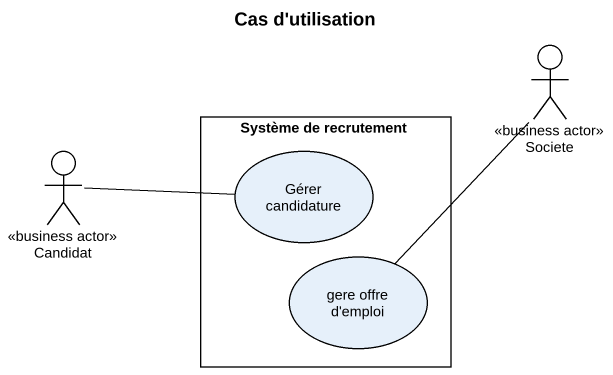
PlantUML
@startuml
title Cas d'utilisation
actor Societe <<business actor>>
rectangle "Système de recrutement" as Système_de_recrutement {
  usecase "Gérer candidature" as Gérer_candidature
  usecase "gere offre d'emploi" as gere_offre_d_emploi
}
actor Candidat <<business actor>>
Societe -- gere_offre_d_emploi
Candidat -right- Gérer_candidature
@enduml
